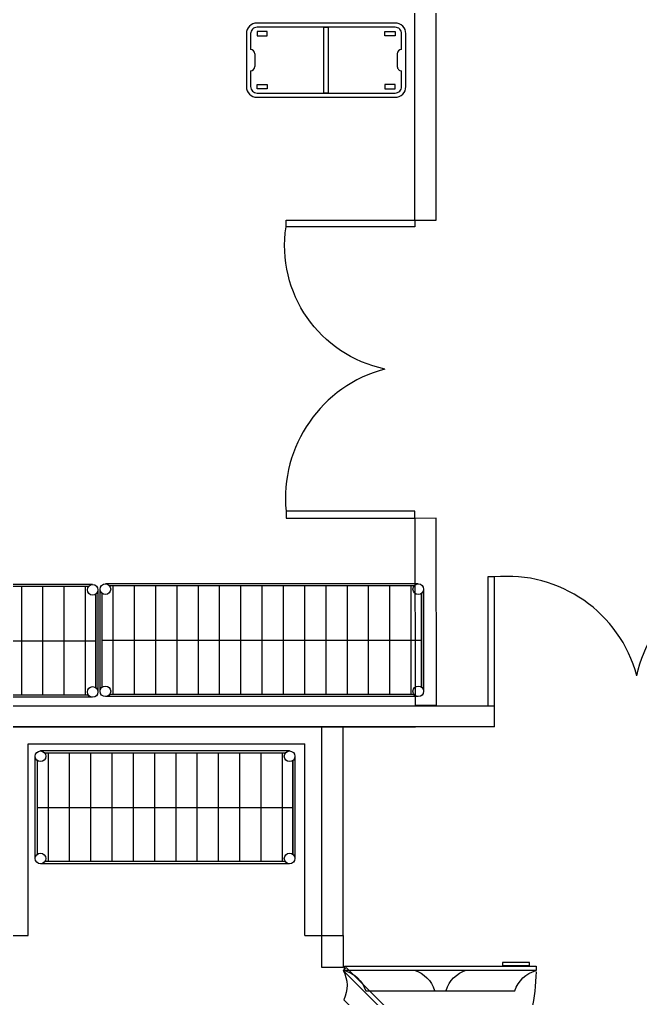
# Model space of a CAD drawing. Header units: millimetres. Extents: x 1531071 to 1560283, y -701792 to -691067.
# Drawn here: x 1537668 to 1537959.7, y -695790 to -695330.1 of the extents above; entities that cross this region are included whole.
import ezdxf

# ---------------------------------------------------------------- set-up
doc = ezdxf.new("R2010")
doc.units = ezdxf.units.MM
doc.header["$LTSCALE"] = 20
doc.header["$MEASUREMENT"] = 0
doc.set_wipeout_variables(frame=1)
doc.linetypes.add('DASHED', pattern=[19.05, 12.7, -6.35])
doc.layers.add('GRC-Ekipman', color=4, linetype='Continuous', lineweight=25)
doc.layers.add('wall ext', color=30, linetype='Continuous', lineweight=30)
for name, color, linetype in [('Kıtc-002 Çizgi', 7, 'Continuous'), ('Kıtc-034 Soğuk Oda', 1, 'Continuous'), ('SOŞUK ODA PANELİ', 4, 'Continuous')]:
    doc.layers.add(name, color=color, linetype=linetype)

# ---------------------------------------------------------------- blocks, each defined once
blk = doc.blocks.new('istif rafı 152-53')
at = {"ltscale": 5}
for p, q in [((149.5, 0), (2.51, 0)), ((147.5, -1), (4.5, -1)), ((149.5, -53), (2.5, -53)), ((147.5, -52), (4.5, -52))]:
    blk.add_line(p, q, dxfattribs=at)
for p, q in [((0, -50.5), (0, -2.5)), ((1, -48.5), (1, -4.5)), ((151, -4.5), (151, -48.5)), ((151, -48.5), (151, -4.5)), ((152, -2.5), (152, -50.5))]:
    blk.add_line(p, q)
at = {"color": 149, "ltscale": 5}
for p, q in [((6, -1), (6, -52)), ((16, -1), (16, -52)), ((26, -1), (26, -52)), ((36, -1), (36, -52)), ((46, -1), (46, -52)), ((56, -1), (56, -52)), ((66, -1), (66, -52)), ((76, -1), (76, -52)), ((86, -1), (86, -52)), ((96, -1), (96, -52)), ((106, -1), (106, -52)), ((116, -1), (116, -52)), ((126, -1), (126, -52)), ((136, -1), (136, -52)), ((146, -1), (146, -52)), ((1, -26.5), (151, -26.5))]:
    blk.add_line(p, q, dxfattribs=at)
at = {"ltscale": 5}
for centre in [(2.5, -2.5), (149.5, -2.5), (2.5, -50.5), (149.5, -50.5)]:
    blk.add_circle(centre, 2.5, dxfattribs=at)
blk = doc.blocks.new('A$C60E3056A')
at = {"layer": 'Kıtc-034 Soğuk Oda', "color": 3}
blk.add_line((13.32, 80.05), (13.32, 9.95), dxfattribs=at)
for points in [[(1.83, 0), (3.83, 0), (3.83, 90), (1.83, 90)], [(1.44, 3.03), (0, 3.03), (0, 15.75), (1.44, 15.75)]]:
    blk.add_lwpolyline(points, close=True, dxfattribs=at)
for centre, radius, start, end in [((17.93, 93.95), 14.65, 195.6381, 251.6489), ((17.17, 61.16), 14, 196.3254, 253.6365), ((17.17, 28.84), 14, 106.3635, 163.6746), ((17.93, -3.95), 14.65, 108.3511, 164.3619)]:
    blk.add_arc(centre, radius, start, end, dxfattribs=at)
blk = doc.blocks.new('A$C4A7C2E03')
at = {"layer": 'Kıtc-034 Soğuk Oda', "color": 254}
blk.add_line((80.05, 0), (9.95, 0), dxfattribs=at)
for points in [[(0, 11.49), (0, 9.49), (90, 9.49), (90, 11.49)], [(3.03, 11.89), (3.03, 13.32), (15.75, 13.32), (15.75, 11.89)]]:
    blk.add_lwpolyline(points, close=True, dxfattribs=at)
for centre, radius, start, end in [((-3.95, -4.61), 14.65, 18.3511, 74.3619), ((28.84, -3.84), 14, 16.3635, 73.6746), ((61.16, -3.84), 14, 106.3254, 163.6365), ((93.95, -4.61), 14.65, 105.6381, 161.6489)]:
    blk.add_arc(centre, radius, start, end, dxfattribs=at)
blk = doc.blocks.new('A$C65962AFD')
at = {"color": 3}
blk.add_wipeout([(90.69, 105), (90.69, 15), (100.69, 15), (100.69, 105)], dxfattribs=at).dxf.layer = 'Kıtc-034 Soğuk Oda'
at = {"layer": 'Kıtc-002 Çizgi', "color": 254, "linetype": 'DASHED'}
blk.add_arc((89.46, 104.46), 89.47, 180.9342, 270.7837, dxfattribs=at)
at = {"layer": 'Kıtc-034 Soğuk Oda'}
for points in [[(100.69, 105), (100.69, 120), (90.69, 120), (90.69, 105)], [(100.69, 0), (100.69, 15), (90.69, 15), (90.69, 0)]]:
    blk.add_lwpolyline(points, close=True, dxfattribs=at)
at = {"layer": 'Kıtc-002 Çizgi'}
blk.add_blockref('A$C4A7C2E03', (0, 94.09), dxfattribs=at)
at = {"layer": 'Kıtc-002 Çizgi', "rotation": 315}
blk.add_blockref('A$C60E3056A', (24.34, 42.65), dxfattribs=at)
blk = doc.blocks.new('istif rafı 122-53')
at = {"ltscale": 5}
for p, q in [((119.5, 0), (2.51, 0)), ((117.5, -1), (4.5, -1)), ((119.5, -53), (2.5, -53)), ((117.5, -52), (4.5, -52))]:
    blk.add_line(p, q, dxfattribs=at)
for p, q in [((0, -50.5), (0, -2.5)), ((1, -48.5), (1, -4.5)), ((121, -4.5), (121, -48.5)), ((121, -48.5), (121, -4.5)), ((122, -2.5), (122, -50.5))]:
    blk.add_line(p, q)
at = {"color": 149, "ltscale": 5}
for p, q in [((6, -1), (6, -52)), ((16, -1), (16, -52)), ((26, -1), (26, -52)), ((36, -1), (36, -52)), ((46, -1), (46, -52)), ((56, -1), (56, -52)), ((66, -1), (66, -52)), ((76, -1), (76, -52)), ((86, -1), (86, -52)), ((96, -1), (96, -52)), ((106, -1), (106, -52)), ((116, -1), (116, -52)), ((1, -26.5), (121, -26.5))]:
    blk.add_line(p, q, dxfattribs=at)
at = {"ltscale": 5}
for centre in [(2.5, -2.5), (119.5, -2.5), (2.5, -50.5), (119.5, -50.5)]:
    blk.add_circle(centre, 2.5, dxfattribs=at)
blk = doc.blocks.new('A$C51B06E1B')
at = {"layer": 'Kıtc-002 Çizgi'}
for p, q in [((12.45, 72.9), (12.45, 72.9)), ((14.45, 70.9), (20.45, 70.9)), ((22.45, 72.9), (22.45, 72.9)), ((12.45, 2), (12.45, 2)), ((14.45, 4), (20.45, 4)), ((22.45, 2), (22.45, 2))]:
    blk.add_line(p, q, dxfattribs=at)
blk.add_lwpolyline([(0, 69.9), (0, 5, 0.414214), (5, 0), (29.9, 0, 0.414214), (34.9, 5), (34.9, 69.9, 0.414214), (29.9, 74.9), (5, 74.9, 0.414214)], format="xyb", close=True, dxfattribs=at)
for points in [[(12.45, 72.9), (5, 72.9, 0.414214), (2, 69.9), (2, 5, 0.414214), (5, 2), (12.45, 2)], [(22.45, 2), (29.9, 2, 0.414214), (32.9, 5), (32.9, 69.9, 0.414214), (29.9, 72.9), (22.45, 72.9)]]:
    blk.add_lwpolyline(points, format="xyb", dxfattribs=at)
for points in [[(4, 69.9), (6, 69.9), (6, 65.09), (4, 65.09)], [(30.9, 69.9), (28.9, 69.9), (28.9, 65.09), (30.9, 65.09)], [(2, 38.45), (32.9, 38.45), (32.9, 36.45), (2, 36.45)], [(4, 5), (6, 5), (6, 9.81), (4, 9.81)], [(30.9, 5), (28.9, 5), (28.9, 9.81), (30.9, 9.81)]]:
    blk.add_lwpolyline(points, close=True, dxfattribs=at)
for centre, start, end in [((14.45, 72.9), 180, 270), ((20.45, 72.9), 270, 0), ((14.45, 2), 90, 180), ((20.45, 2), 0, 90)]:
    blk.add_arc(centre, 2, start, end, dxfattribs=at)

msp = doc.modelspace()

# ---------------------------------------------------------------- linework, layer by layer
at = {"color": 0, "lineweight": 30, "ltscale": 0.5}
for p, q in [((1537809.95, -695760.46), (1537809.94, -695662.4)), ((1537819.95, -695760.46), (1537819.94, -695662.4)), ((1537801.95, -695760.46), (1537819.95, -695760.46))]:
    msp.add_line(p, q, dxfattribs=at)
for points in [[(1537863.74, -695424.28), (1537863.73, -694972.42)], [(1537853.74, -695424.28), (1537853.73, -695212.45)], [(1537853.94, -695652.41), (1537853.77, -695564.28)], [(1537863.92, -695652.41), (1537863.76, -695564.28)], [(1537891.12, -695662.38), (1537663.99, -695662.42), (1537663.99, -695652.46), (1537891.12, -695652.54)], [(1537891.12, -695662.38), (1537891.12, -695652.41)]]:
    msp.add_lwpolyline(points, dxfattribs=at)
at = {"layer": 'SOŞUK ODA PANELİ', "color": 0, "lineweight": -3, "ltscale": 0.5}
for p, q in [((1537663.99, -695662.42), (1537853.94, -695662.42)), ((1537791.94, -695662.42), (1537791.94, -695662.4))]:
    msp.add_line(p, q, dxfattribs=at)
at = {"layer": 'SOŞUK ODA PANELİ', "color": 4, "lineweight": -3, "ltscale": 0.5}
for p, q in [((1537671.99, -695760.46), (1537671.99, -695670.42)), ((1537671.99, -695670.42), (1537801.94, -695670.42)), ((1537801.95, -695760.46), (1537801.94, -695670.42)), ((1537605.99, -695760.46), (1537671.99, -695760.46))]:
    msp.add_line(p, q, dxfattribs=at)
at = {"layer": 'wall ext', "lineweight": -3, "ltscale": 0.5}
for points in [[(1537839.64, -695494.28, -0.398715), (1537793.19, -695427.43, -2.613966)], [(1537839.64, -695494.28, 0.367284), (1537793.19, -695561.13, 2.613966)], [(1537957.97, -695638.44, 0.367284), (1537891.12, -695591.99, 2.613966)], [(1537957.97, -695638.44, -0.398715), (1538024.82, -695591.99, -2.613966)]]:
    msp.add_lwpolyline(points, format="xyb", dxfattribs=at)
for points in [[(1537793.19, -695427.43), (1537793.19, -695424.28), (1537853.74, -695424.28), (1537853.74, -695427.43)], [(1537793.19, -695561.13), (1537793.19, -695564.28), (1537853.74, -695564.28), (1537853.74, -695561.13)], [(1537891.12, -695591.99), (1537887.97, -695591.99), (1537887.97, -695652.54), (1537891.12, -695652.54)]]:
    msp.add_lwpolyline(points, close=True, dxfattribs=at)
for points in [[(1537853.74, -695427.43), (1537793.19, -695427.43)], [(1537853.74, -695561.13), (1537793.19, -695561.13)], [(1537891.12, -695652.54), (1537891.12, -695591.99)]]:
    msp.add_lwpolyline(points, dxfattribs=at)
at = {"layer": 'wall ext', "color": 0, "lineweight": -3, "ltscale": 0.5}
for points in [[(1537853.74, -695424.28), (1537863.74, -695424.28)], [(1537853.77, -695564.28), (1537863.76, -695564.26)], [(1537863.94, -695652.41), (1537853.94, -695652.41)]]:
    msp.add_lwpolyline(points, dxfattribs=at)

# ---------------------------------------------------------------- block references
at = {"layer": 'GRC-Ekipman'}
for name, p in [('istif rafı 152-53', (1537552.82, -695595.52)), ('istif rafı 152-53', (1537705.82, -695595.21)), ('istif rafı 122-53', (1537675.34, -695673.73))]:
    msp.add_blockref(name, p, dxfattribs=at)
at = {"layer": 'Kıtc-002 Çizgi', "rotation": 270}
msp.add_blockref('A$C51B06E1B', (1537774.55, -695331.71, 0), dxfattribs=at)

# ---------------------------------------------------------------- next in the draw order: block references
at = {"layer": 'Kıtc-034 Soğuk Oda', "xscale": -1, "rotation": 359.9998601791521}
msp.add_blockref('A$C65962AFD', (1537910.64, -695880.46), dxfattribs=at)

doc.saveas('drawing.dxf')
